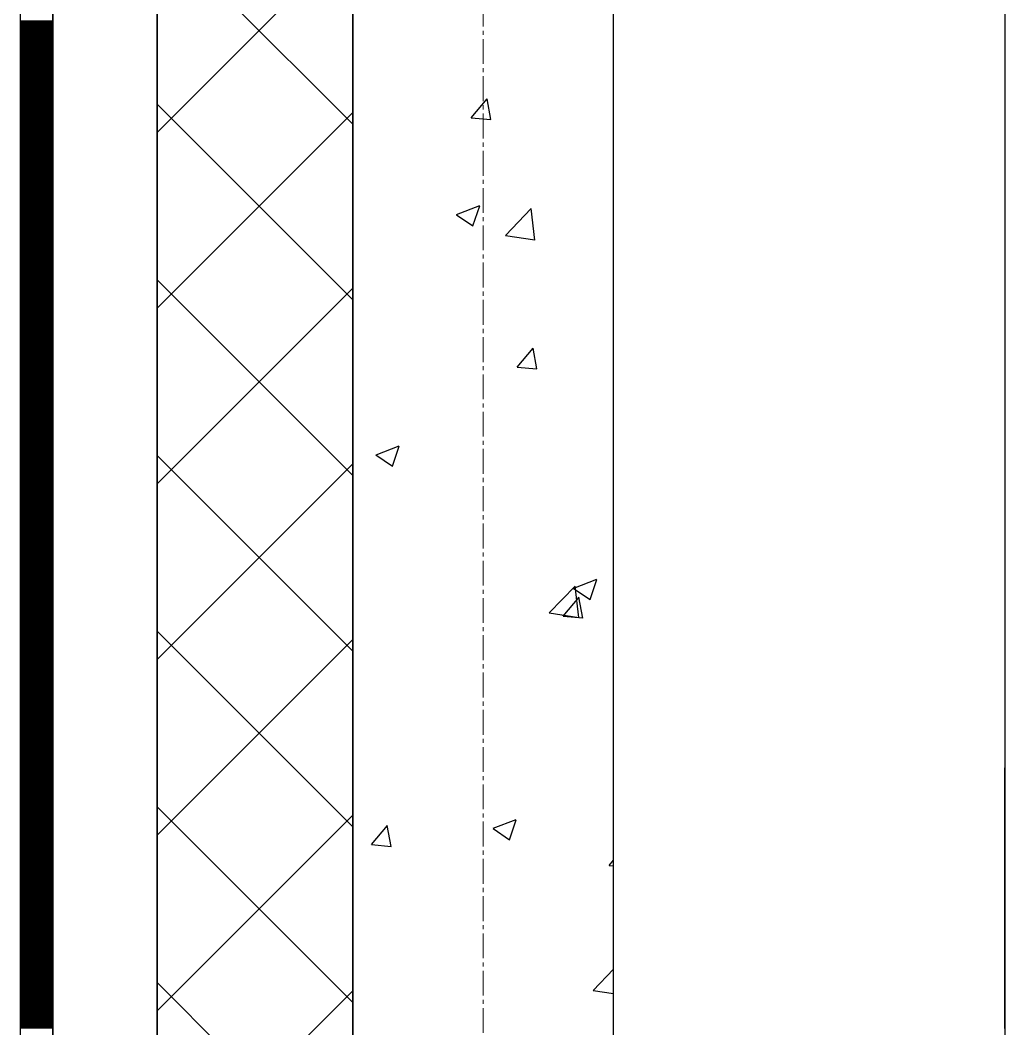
# Model space of a CAD drawing. Header units: millimetres. Extents: x -231292 to 573618, y -153144 to 564035.
# Drawn here: x 8548 to 9303, y 257166 to 257940 of the extents above; entities that cross this region are included whole.
import ezdxf

# ---------------------------------------------------------------- set-up
doc = ezdxf.new("R2010")
doc.units = ezdxf.units.MM
doc.linetypes.add('CENTER2', pattern=[28.575, 19.05, -3.175, 3.175, -3.175])
doc.layers.get('0').update_dxf_attribs({"color": 250})
for name, color, linetype, lineweight in [('АР_Стены ПЕНОблок', 250, 'Continuous', 20), ('АР_Тонкая', 250, 'Continuous', 5), ('АР_Утеплитель', 250, 'Continuous', 0), ('АР_Штриховка', 250, 'Continuous', 0), ('РД_Оси_100', 250, 'Continuous', 0)]:
    doc.layers.add(name, color=color, linetype=linetype, lineweight=lineweight)
doc.layers.add('КР_Балки-0.5', color=60, linetype='Continuous', lineweight=50, plot=False)

# ---------------------------------------------------------------- blocks, each defined once
blk = doc.blocks.new('оси_рен')
at = {"layer": 'РД_Оси_100', "color": 251, "linetype": 'CENTER2', "true_color": 0x636466}
blk.add_line((1195652.916, 135558.25), (1195652.916, 223268.25), dxfattribs=at)

msp = doc.modelspace()

# ---------------------------------------------------------------- linework, layer by layer
at = {"layer": 'АР_Стены ПЕНОблок', "color": 18, "linetype": 'Continuous', "lineweight": 25, "true_color": 0x000000}
for p, q in [((8803.243, 263866.253), (8803.243, 187666.253)), ((9003.243, 187666.253), (9003.243, 263866.253))]:
    msp.add_line(p, q, dxfattribs=at)
at = {"layer": 'АР_Тонкая', "color": 18, "linetype": 'Continuous', "lineweight": 25, "true_color": 0x000000}
for p, q in [((8548.243, 263866.253), (8548.243, 187666.253)), ((8573.243, 263866.253), (8573.243, 187666.253)), ((8573.243, 187666.253), (8573.243, 263866.253)), ((8653.243, 187666.253), (8653.243, 263866.253))]:
    msp.add_line(p, q, dxfattribs=at)
at = {"layer": 'АР_Утеплитель', "color": 18, "linetype": 'Continuous', "lineweight": 25, "true_color": 0x000000}
for p, q in [((8653.243, 263866.253), (8653.243, 187666.253)), ((8803.243, 187666.253), (8803.243, 263866.253))]:
    msp.add_line(p, q, dxfattribs=at)
at = {"layer": 'АР_Штриховка', "color": 18, "linetype": 'Continuous', "lineweight": 25, "true_color": 0x000000}
for p, q in [((8803.243, 257859.766), (8653.243, 258009.766)), ((8653.243, 257853.479), (8803.243, 258003.479)), ((8548.243, 257939.002), (8573.243, 257939.002)), ((8548.243, 257938.002), (8573.243, 257938.002)), ((8548.243, 257937.002), (8573.243, 257937.002)), ((8548.243, 257936.002), (8573.243, 257936.002)), ((8548.243, 257935.002), (8573.243, 257935.002)), ((8548.243, 257934.002), (8573.243, 257934.002)), ((8548.243, 257933.002), (8573.243, 257933.002)), ((8548.243, 257932.002), (8573.243, 257932.002)), ((8548.243, 257931.002), (8573.243, 257931.002)), ((8548.243, 257930.002), (8573.243, 257930.002)), ((8548.243, 257929.002), (8573.243, 257929.002)), ((8548.243, 257928.002), (8573.243, 257928.002)), ((8548.243, 257927.002), (8573.243, 257927.002)), ((8548.243, 257926.002), (8573.243, 257926.002)), ((8548.243, 257925.002), (8573.243, 257925.002)), ((8548.243, 257924.002), (8573.243, 257924.002)), ((8548.243, 257923.002), (8573.243, 257923.002)), ((8548.243, 257922.002), (8573.243, 257922.002)), ((8548.243, 257921.002), (8573.243, 257921.002)), ((8548.243, 257920.002), (8573.243, 257920.002)), ((8548.243, 257919.002), (8573.243, 257919.002)), ((8548.243, 257918.002), (8573.243, 257918.002)), ((8548.243, 257917.002), (8573.243, 257917.002)), ((8548.243, 257916.002), (8573.243, 257916.002)), ((8548.243, 257915.002), (8573.243, 257915.002)), ((8548.243, 257914.002), (8573.243, 257914.002)), ((8548.243, 257913.002), (8573.243, 257913.002)), ((8548.243, 257912.002), (8573.243, 257912.002)), ((8548.243, 257911.002), (8573.243, 257911.002)), ((8548.243, 257910.002), (8573.243, 257910.002)), ((8548.243, 257909.002), (8573.243, 257909.002)), ((8548.243, 257908.002), (8573.243, 257908.002)), ((8548.243, 257907.002), (8573.243, 257907.002)), ((8548.243, 257906.002), (8573.243, 257906.002)), ((8548.243, 257905.002), (8573.243, 257905.002)), ((8548.243, 257904.002), (8573.243, 257904.002)), ((8548.243, 257903.002), (8573.243, 257903.002)), ((8548.243, 257902.002), (8573.243, 257902.002)), ((8548.243, 257901.002), (8573.243, 257901.002)), ((8548.243, 257900.002), (8573.243, 257900.002)), ((8548.243, 257899.002), (8573.243, 257899.002)), ((8548.243, 257898.002), (8573.243, 257898.002)), ((8548.243, 257897.002), (8573.243, 257897.002)), ((8548.243, 257896.002), (8573.243, 257896.002)), ((8548.243, 257895.002), (8573.243, 257895.002)), ((8548.243, 257894.002), (8573.243, 257894.002)), ((8548.243, 257893.002), (8573.243, 257893.002)), ((8548.243, 257892.002), (8573.243, 257892.002)), ((8548.243, 257891.002), (8573.243, 257891.002)), ((8548.243, 257890.002), (8573.243, 257890.002)), ((8548.243, 257889.002), (8573.243, 257889.002)), ((8548.243, 257888.002), (8573.243, 257888.002)), ((8548.243, 257887.002), (8573.243, 257887.002)), ((8548.243, 257886.002), (8573.243, 257886.002)), ((8548.243, 257885.002), (8573.243, 257885.002)), ((8548.243, 257884.002), (8573.243, 257884.002)), ((8548.243, 257883.002), (8573.243, 257883.002)), ((8548.243, 257882.002), (8573.243, 257882.002)), ((8548.243, 257881.002), (8573.243, 257881.002)), ((8548.243, 257880.002), (8573.243, 257880.002)), ((8548.243, 257879.002), (8573.243, 257879.002)), ((8548.243, 257878.002), (8573.243, 257878.002)), ((8548.243, 257877.002), (8573.243, 257877.002)), ((8548.243, 257876.002), (8573.243, 257876.002)), ((8548.243, 257875.002), (8573.243, 257875.002)), ((8803.243, 257725.062), (8653.243, 257875.062)), ((8894.061, 257864.577), (8906.306, 257879.17)), ((8909.157, 257863.223), (8906.22, 257879.144)), ((8548.243, 257874.002), (8573.243, 257874.002)), ((8548.243, 257873.002), (8573.243, 257873.002)), ((8548.243, 257872.002), (8573.243, 257872.002)), ((8548.243, 257871.002), (8573.243, 257871.002)), ((8548.243, 257870.002), (8573.243, 257870.002)), ((8548.243, 257869.002), (8573.243, 257869.002)), ((8548.243, 257868.002), (8573.243, 257868.002)), ((8548.243, 257867.002), (8573.243, 257867.002)), ((8653.243, 257718.775), (8803.243, 257868.775)), ((8548.243, 257866.002), (8573.243, 257866.002)), ((8548.243, 257865.002), (8573.243, 257865.002)), ((8548.243, 257864.002), (8573.243, 257864.002)), ((8548.243, 257863.002), (8573.243, 257863.002)), ((8548.243, 257862.002), (8573.243, 257862.002)), ((8548.243, 257861.002), (8573.243, 257861.002)), ((8548.243, 257860.002), (8573.243, 257860.002)), ((8548.243, 257859.002), (8573.243, 257859.002)), ((8894.06, 257864.567), (8909.242, 257863.239)), ((8548.243, 257858.002), (8573.243, 257858.002)), ((8548.243, 257857.002), (8573.243, 257857.002)), ((8548.243, 257856.002), (8573.243, 257856.002)), ((8548.243, 257855.002), (8573.243, 257855.002)), ((8548.243, 257854.002), (8573.243, 257854.002)), ((8548.243, 257853.002), (8573.243, 257853.002)), ((8548.243, 257852.002), (8573.243, 257852.002)), ((8548.243, 257851.002), (8573.243, 257851.002)), ((8548.243, 257850.002), (8573.243, 257850.002)), ((8548.243, 257849.002), (8573.243, 257849.002)), ((8548.243, 257848.002), (8573.243, 257848.002)), ((8548.243, 257847.002), (8573.243, 257847.002)), ((8548.243, 257846.002), (8573.243, 257846.002)), ((8548.243, 257845.002), (8573.243, 257845.002)), ((8548.243, 257844.002), (8573.243, 257844.002)), ((8548.243, 257843.002), (8573.243, 257843.002)), ((8548.243, 257842.002), (8573.243, 257842.002)), ((8548.243, 257841.002), (8573.243, 257841.002)), ((8548.243, 257840.002), (8573.243, 257840.002)), ((8548.243, 257839.002), (8573.243, 257839.002)), ((8548.243, 257838.002), (8573.243, 257838.002)), ((8548.243, 257837.002), (8573.243, 257837.002)), ((8548.243, 257836.002), (8573.243, 257836.002)), ((8548.243, 257835.002), (8573.243, 257835.002)), ((8548.243, 257834.002), (8573.243, 257834.002)), ((8548.243, 257833.002), (8573.243, 257833.002)), ((8548.243, 257832.002), (8573.243, 257832.002)), ((8548.243, 257831.002), (8573.243, 257831.002)), ((8548.243, 257830.002), (8573.243, 257830.002)), ((8548.243, 257829.002), (8573.243, 257829.002)), ((8548.243, 257828.002), (8573.243, 257828.002)), ((8548.243, 257827.002), (8573.243, 257827.002)), ((8548.243, 257826.002), (8573.243, 257826.002)), ((8548.243, 257825.002), (8573.243, 257825.002)), ((8548.243, 257824.002), (8573.243, 257824.002)), ((8548.243, 257823.002), (8573.243, 257823.002)), ((8548.243, 257822.002), (8573.243, 257822.002)), ((8548.243, 257821.002), (8573.243, 257821.002)), ((8548.243, 257820.002), (8573.243, 257820.002)), ((8548.243, 257819.002), (8573.243, 257819.002)), ((8548.243, 257818.002), (8573.243, 257818.002)), ((8548.243, 257817.002), (8573.243, 257817.002)), ((8548.243, 257816.002), (8573.243, 257816.002)), ((8548.243, 257815.002), (8573.243, 257815.002)), ((8548.243, 257814.002), (8573.243, 257814.002)), ((8548.243, 257813.002), (8573.243, 257813.002)), ((8548.243, 257812.002), (8573.243, 257812.002)), ((8548.243, 257811.002), (8573.243, 257811.002)), ((8548.243, 257810.002), (8573.243, 257810.002)), ((8548.243, 257809.002), (8573.243, 257809.002)), ((8548.243, 257808.002), (8573.243, 257808.002)), ((8548.243, 257807.002), (8573.243, 257807.002)), ((8548.243, 257806.002), (8573.243, 257806.002)), ((8548.243, 257805.002), (8573.243, 257805.002)), ((8548.243, 257804.002), (8573.243, 257804.002)), ((8548.243, 257803.002), (8573.243, 257803.002)), ((8548.243, 257802.002), (8573.243, 257802.002)), ((8548.243, 257801.002), (8573.243, 257801.002)), ((8548.243, 257800.002), (8573.243, 257800.002)), ((8548.243, 257799.002), (8573.243, 257799.002)), ((8548.243, 257798.002), (8573.243, 257798.002)), ((8548.243, 257797.002), (8573.243, 257797.002)), ((8882.885, 257790.533), (8900.67, 257797.36)), ((8895.431, 257781.786), (8900.581, 257797.135)), ((8548.243, 257796.002), (8573.243, 257796.002)), ((8548.243, 257795.002), (8573.243, 257795.002)), ((8548.243, 257794.002), (8573.243, 257794.002)), ((8548.243, 257793.002), (8573.243, 257793.002)), ((8548.243, 257792.002), (8573.243, 257792.002)), ((8548.243, 257791.002), (8573.243, 257791.002)), ((8548.243, 257790.002), (8573.243, 257790.002)), ((8882.785, 257790.311), (8895.419, 257781.789)), ((8920.287, 257774.454), (8940.07, 257795.072)), ((8942.873, 257770.95), (8940.067, 257795.072)), ((8548.243, 257789.002), (8573.243, 257789.002)), ((8548.243, 257788.002), (8573.243, 257788.002)), ((8548.243, 257787.002), (8573.243, 257787.002)), ((8548.243, 257786.002), (8573.243, 257786.002)), ((8548.243, 257785.002), (8573.243, 257785.002)), ((8548.243, 257784.002), (8573.243, 257784.002)), ((8548.243, 257783.002), (8573.243, 257783.002)), ((8548.243, 257782.002), (8573.243, 257782.002)), ((8548.243, 257781.002), (8573.243, 257781.002)), ((8548.243, 257780.002), (8573.243, 257780.002)), ((8548.243, 257779.002), (8573.243, 257779.002)), ((8548.243, 257778.002), (8573.243, 257778.002)), ((8548.243, 257777.002), (8573.243, 257777.002)), ((8548.243, 257776.002), (8573.243, 257776.002)), ((8548.243, 257775.002), (8573.243, 257775.002)), ((8548.243, 257774.002), (8573.243, 257774.002)), ((8920.284, 257774.459), (8942.874, 257770.955)), ((8548.243, 257773.002), (8573.243, 257773.002)), ((8548.243, 257772.002), (8573.243, 257772.002)), ((8548.243, 257771.002), (8573.243, 257771.002)), ((8548.243, 257770.002), (8573.243, 257770.002)), ((8548.243, 257769.002), (8573.243, 257769.002)), ((8548.243, 257768.002), (8573.243, 257768.002)), ((8548.243, 257767.002), (8573.243, 257767.002)), ((8548.243, 257766.002), (8573.243, 257766.002)), ((8548.243, 257765.002), (8573.243, 257765.002)), ((8548.243, 257764.002), (8573.243, 257764.002)), ((8548.243, 257763.002), (8573.243, 257763.002)), ((8548.243, 257762.002), (8573.243, 257762.002)), ((8548.243, 257761.002), (8573.243, 257761.002)), ((8548.243, 257760.002), (8573.243, 257760.002)), ((8548.243, 257759.002), (8573.243, 257759.002)), ((8548.243, 257758.002), (8573.243, 257758.002)), ((8548.243, 257757.002), (8573.243, 257757.002)), ((8548.243, 257756.002), (8573.243, 257756.002)), ((8548.243, 257755.002), (8573.243, 257755.002)), ((8548.243, 257754.002), (8573.243, 257754.002)), ((8548.243, 257753.002), (8573.243, 257753.002)), ((8548.243, 257752.002), (8573.243, 257752.002)), ((8548.243, 257751.002), (8573.243, 257751.002)), ((8548.243, 257750.002), (8573.243, 257750.002)), ((8548.243, 257749.002), (8573.243, 257749.002)), ((8548.243, 257748.002), (8573.243, 257748.002)), ((8548.243, 257747.002), (8573.243, 257747.002)), ((8548.243, 257746.002), (8573.243, 257746.002)), ((8548.243, 257745.002), (8573.243, 257745.002)), ((8548.243, 257744.002), (8573.243, 257744.002)), ((8548.243, 257743.002), (8573.243, 257743.002)), ((8548.243, 257742.002), (8573.243, 257742.002)), ((8548.243, 257741.002), (8573.243, 257741.002)), ((8548.243, 257740.002), (8573.243, 257740.002)), ((8548.243, 257739.002), (8573.243, 257739.002)), ((8548.243, 257738.002), (8573.243, 257738.002)), ((8548.243, 257737.002), (8573.243, 257737.002)), ((8548.243, 257736.002), (8573.243, 257736.002)), ((8548.243, 257735.002), (8573.243, 257735.002)), ((8803.243, 257590.358), (8653.243, 257740.358)), ((8548.243, 257734.002), (8573.243, 257734.002)), ((8548.243, 257733.002), (8573.243, 257733.002)), ((8548.243, 257732.002), (8573.243, 257732.002)), ((8548.243, 257731.002), (8573.243, 257731.002)), ((8548.243, 257730.002), (8573.243, 257730.002)), ((8548.243, 257729.002), (8573.243, 257729.002)), ((8548.243, 257728.002), (8573.243, 257728.002)), ((8653.243, 257584.071), (8803.243, 257734.071)), ((8548.243, 257727.002), (8573.243, 257727.002)), ((8548.243, 257726.002), (8573.243, 257726.002)), ((8548.243, 257725.002), (8573.243, 257725.002)), ((8548.243, 257724.002), (8573.243, 257724.002)), ((8548.243, 257723.002), (8573.243, 257723.002)), ((8548.243, 257722.002), (8573.243, 257722.002)), ((8548.243, 257721.002), (8573.243, 257721.002)), ((8548.243, 257720.002), (8573.243, 257720.002)), ((8548.243, 257719.002), (8573.243, 257719.002)), ((8548.243, 257718.002), (8573.243, 257718.002)), ((8548.243, 257717.002), (8573.243, 257717.002)), ((8548.243, 257716.002), (8573.243, 257716.002)), ((8548.243, 257715.002), (8573.243, 257715.002)), ((8548.243, 257714.002), (8573.243, 257714.002)), ((8548.243, 257713.002), (8573.243, 257713.002)), ((8548.243, 257712.002), (8573.243, 257712.002)), ((8548.243, 257711.002), (8573.243, 257711.002)), ((8548.243, 257710.002), (8573.243, 257710.002)), ((8548.243, 257709.002), (8573.243, 257709.002)), ((8548.243, 257708.002), (8573.243, 257708.002)), ((8548.243, 257707.002), (8573.243, 257707.002)), ((8548.243, 257706.002), (8573.243, 257706.002)), ((8548.243, 257705.002), (8573.243, 257705.002)), ((8548.243, 257704.002), (8573.243, 257704.002)), ((8548.243, 257703.002), (8573.243, 257703.002)), ((8548.243, 257702.002), (8573.243, 257702.002)), ((8548.243, 257701.002), (8573.243, 257701.002)), ((8548.243, 257700.002), (8573.243, 257700.002)), ((8548.243, 257699.002), (8573.243, 257699.002)), ((8548.243, 257698.002), (8573.243, 257698.002)), ((8548.243, 257697.002), (8573.243, 257697.002)), ((8548.243, 257696.002), (8573.243, 257696.002)), ((8548.243, 257695.002), (8573.243, 257695.002)), ((8548.243, 257694.002), (8573.243, 257694.002)), ((8548.243, 257693.002), (8573.243, 257693.002)), ((8548.243, 257692.002), (8573.243, 257692.002)), ((8548.243, 257691.002), (8573.243, 257691.002)), ((8548.243, 257690.002), (8573.243, 257690.002)), ((8548.243, 257689.002), (8573.243, 257689.002)), ((8548.243, 257688.002), (8573.243, 257688.002)), ((8548.243, 257687.002), (8573.243, 257687.002)), ((8548.243, 257686.002), (8573.243, 257686.002)), ((8548.243, 257685.002), (8573.243, 257685.002)), ((8548.243, 257684.002), (8573.243, 257684.002)), ((8548.243, 257683.002), (8573.243, 257683.002)), ((8548.243, 257682.002), (8573.243, 257682.002)), ((8548.243, 257681.002), (8573.243, 257681.002)), ((8929.304, 257673.52), (8941.549, 257688.113)), ((8944.4, 257672.166), (8941.463, 257688.087)), ((8548.243, 257680.002), (8573.243, 257680.002)), ((8548.243, 257679.002), (8573.243, 257679.002)), ((8548.243, 257678.002), (8573.243, 257678.002)), ((8548.243, 257677.002), (8573.243, 257677.002)), ((8548.243, 257676.002), (8573.243, 257676.002)), ((8548.243, 257675.002), (8573.243, 257675.002)), ((8548.243, 257674.002), (8573.243, 257674.002)), ((8929.303, 257673.51), (8944.485, 257672.182)), ((8548.243, 257673.002), (8573.243, 257673.002)), ((8548.243, 257672.002), (8573.243, 257672.002)), ((8548.243, 257671.002), (8573.243, 257671.002)), ((8548.243, 257670.002), (8573.243, 257670.002)), ((8548.243, 257669.002), (8573.243, 257669.002)), ((8548.243, 257668.002), (8573.243, 257668.002)), ((8548.243, 257667.002), (8573.243, 257667.002)), ((8548.243, 257666.002), (8573.243, 257666.002)), ((8548.243, 257665.002), (8573.243, 257665.002)), ((8548.243, 257664.002), (8573.243, 257664.002)), ((8548.243, 257663.002), (8573.243, 257663.002)), ((8548.243, 257662.002), (8573.243, 257662.002)), ((8548.243, 257661.002), (8573.243, 257661.002)), ((8548.243, 257660.002), (8573.243, 257660.002)), ((8548.243, 257659.002), (8573.243, 257659.002)), ((8548.243, 257658.002), (8573.243, 257658.002)), ((8548.243, 257657.002), (8573.243, 257657.002)), ((8548.243, 257656.002), (8573.243, 257656.002)), ((8548.243, 257655.002), (8573.243, 257655.002)), ((8548.243, 257654.002), (8573.243, 257654.002)), ((8548.243, 257653.002), (8573.243, 257653.002)), ((8548.243, 257652.002), (8573.243, 257652.002)), ((8548.243, 257651.002), (8573.243, 257651.002)), ((8548.243, 257650.002), (8573.243, 257650.002)), ((8548.243, 257649.002), (8573.243, 257649.002)), ((8548.243, 257648.002), (8573.243, 257648.002)), ((8548.243, 257647.002), (8573.243, 257647.002)), ((8548.243, 257646.002), (8573.243, 257646.002)), ((8548.243, 257645.002), (8573.243, 257645.002)), ((8548.243, 257644.002), (8573.243, 257644.002)), ((8548.243, 257643.002), (8573.243, 257643.002)), ((8548.243, 257642.002), (8573.243, 257642.002)), ((8548.243, 257641.002), (8573.243, 257641.002)), ((8548.243, 257640.002), (8573.243, 257640.002)), ((8548.243, 257639.002), (8573.243, 257639.002)), ((8548.243, 257638.002), (8573.243, 257638.002)), ((8548.243, 257637.002), (8573.243, 257637.002)), ((8548.243, 257636.002), (8573.243, 257636.002)), ((8548.243, 257635.002), (8573.243, 257635.002)), ((8548.243, 257634.002), (8573.243, 257634.002)), ((8548.243, 257633.002), (8573.243, 257633.002)), ((8548.243, 257632.002), (8573.243, 257632.002)), ((8548.243, 257631.002), (8573.243, 257631.002)), ((8548.243, 257630.002), (8573.243, 257630.002)), ((8548.243, 257629.002), (8573.243, 257629.002)), ((8548.243, 257628.002), (8573.243, 257628.002)), ((8548.243, 257627.002), (8573.243, 257627.002)), ((8548.243, 257626.002), (8573.243, 257626.002)), ((8548.243, 257625.002), (8573.243, 257625.002)), ((8548.243, 257624.002), (8573.243, 257624.002)), ((8548.243, 257623.002), (8573.243, 257623.002)), ((8548.243, 257622.002), (8573.243, 257622.002)), ((8548.243, 257621.002), (8573.243, 257621.002)), ((8548.243, 257620.002), (8573.243, 257620.002)), ((8548.243, 257619.002), (8573.243, 257619.002)), ((8548.243, 257618.002), (8573.243, 257618.002)), ((8548.243, 257617.002), (8573.243, 257617.002)), ((8548.243, 257616.002), (8573.243, 257616.002)), ((8548.243, 257615.002), (8573.243, 257615.002)), ((8548.243, 257614.002), (8573.243, 257614.002)), ((8548.243, 257613.002), (8573.243, 257613.002)), ((8548.243, 257612.002), (8573.243, 257612.002)), ((8821.083, 257606.345), (8838.868, 257613.172)), ((8833.629, 257597.598), (8838.779, 257612.947)), ((8548.243, 257611.002), (8573.243, 257611.002)), ((8548.243, 257610.002), (8573.243, 257610.002)), ((8548.243, 257609.002), (8573.243, 257609.002)), ((8548.243, 257608.002), (8573.243, 257608.002)), ((8548.243, 257607.002), (8573.243, 257607.002)), ((8548.243, 257606.002), (8573.243, 257606.002)), ((8548.243, 257605.002), (8573.243, 257605.002)), ((8548.243, 257604.002), (8573.243, 257604.002)), ((8803.243, 257455.655), (8653.243, 257605.655)), ((8820.983, 257606.123), (8833.617, 257597.601)), ((8548.243, 257603.002), (8573.243, 257603.002)), ((8548.243, 257602.002), (8573.243, 257602.002)), ((8548.243, 257601.002), (8573.243, 257601.002)), ((8548.243, 257600.002), (8573.243, 257600.002)), ((8548.243, 257599.002), (8573.243, 257599.002)), ((8548.243, 257598.002), (8573.243, 257598.002)), ((8548.243, 257597.002), (8573.243, 257597.002)), ((8548.243, 257596.002), (8573.243, 257596.002)), ((8653.243, 257449.368), (8803.243, 257599.368)), ((8548.243, 257595.002), (8573.243, 257595.002)), ((8548.243, 257594.002), (8573.243, 257594.002)), ((8548.243, 257593.002), (8573.243, 257593.002)), ((8548.243, 257592.002), (8573.243, 257592.002)), ((8548.243, 257591.002), (8573.243, 257591.002)), ((8548.243, 257590.002), (8573.243, 257590.002)), ((8548.243, 257589.002), (8573.243, 257589.002)), ((8548.243, 257588.002), (8573.243, 257588.002)), ((8548.243, 257587.002), (8573.243, 257587.002)), ((8548.243, 257586.002), (8573.243, 257586.002)), ((8548.243, 257585.002), (8573.243, 257585.002)), ((8548.243, 257584.002), (8573.243, 257584.002)), ((8548.243, 257583.002), (8573.243, 257583.002)), ((8548.243, 257582.002), (8573.243, 257582.002)), ((8548.243, 257581.002), (8573.243, 257581.002)), ((8548.243, 257580.002), (8573.243, 257580.002)), ((8548.243, 257579.002), (8573.243, 257579.002)), ((8548.243, 257578.002), (8573.243, 257578.002)), ((8548.243, 257577.002), (8573.243, 257577.002)), ((8548.243, 257576.002), (8573.243, 257576.002)), ((8548.243, 257575.002), (8573.243, 257575.002)), ((8548.243, 257574.002), (8573.243, 257574.002)), ((8548.243, 257573.002), (8573.243, 257573.002)), ((8548.243, 257572.002), (8573.243, 257572.002)), ((8548.243, 257571.002), (8573.243, 257571.002)), ((8548.243, 257570.002), (8573.243, 257570.002)), ((8548.243, 257569.002), (8573.243, 257569.002)), ((8548.243, 257568.002), (8573.243, 257568.002)), ((8548.243, 257567.002), (8573.243, 257567.002)), ((8548.243, 257566.002), (8573.243, 257566.002)), ((8548.243, 257565.002), (8573.243, 257565.002)), ((8548.243, 257564.002), (8573.243, 257564.002)), ((8548.243, 257563.002), (8573.243, 257563.002)), ((8548.243, 257562.002), (8573.243, 257562.002)), ((8548.243, 257561.002), (8573.243, 257561.002)), ((8548.243, 257560.002), (8573.243, 257560.002)), ((8548.243, 257559.002), (8573.243, 257559.002)), ((8548.243, 257558.002), (8573.243, 257558.002)), ((8548.243, 257557.002), (8573.243, 257557.002)), ((8548.243, 257556.002), (8573.243, 257556.002)), ((8548.243, 257555.002), (8573.243, 257555.002)), ((8548.243, 257554.002), (8573.243, 257554.002)), ((8548.243, 257553.002), (8573.243, 257553.002)), ((8548.243, 257552.002), (8573.243, 257552.002)), ((8548.243, 257551.002), (8573.243, 257551.002)), ((8548.243, 257550.002), (8573.243, 257550.002)), ((8548.243, 257549.002), (8573.243, 257549.002)), ((8548.243, 257548.002), (8573.243, 257548.002)), ((8548.243, 257547.002), (8573.243, 257547.002)), ((8548.243, 257546.002), (8573.243, 257546.002)), ((8548.243, 257545.002), (8573.243, 257545.002)), ((8548.243, 257544.002), (8573.243, 257544.002)), ((8548.243, 257543.002), (8573.243, 257543.002)), ((8548.243, 257542.002), (8573.243, 257542.002)), ((8548.243, 257541.002), (8573.243, 257541.002)), ((8548.243, 257540.002), (8573.243, 257540.002)), ((8548.243, 257539.002), (8573.243, 257539.002)), ((8548.243, 257538.002), (8573.243, 257538.002)), ((8548.243, 257537.002), (8573.243, 257537.002)), ((8548.243, 257536.002), (8573.243, 257536.002)), ((8548.243, 257535.002), (8573.243, 257535.002)), ((8548.243, 257534.002), (8573.243, 257534.002)), ((8548.243, 257533.002), (8573.243, 257533.002)), ((8548.243, 257532.002), (8573.243, 257532.002)), ((8548.243, 257531.002), (8573.243, 257531.002)), ((8548.243, 257530.002), (8573.243, 257530.002)), ((8548.243, 257529.002), (8573.243, 257529.002)), ((8548.243, 257528.002), (8573.243, 257528.002)), ((8548.243, 257527.002), (8573.243, 257527.002)), ((8548.243, 257526.002), (8573.243, 257526.002)), ((8548.243, 257525.002), (8573.243, 257525.002)), ((8548.243, 257524.002), (8573.243, 257524.002)), ((8548.243, 257523.002), (8573.243, 257523.002)), ((8548.243, 257522.002), (8573.243, 257522.002)), ((8548.243, 257521.002), (8573.243, 257521.002)), ((8548.243, 257520.002), (8573.243, 257520.002)), ((8548.243, 257519.002), (8573.243, 257519.002)), ((8548.243, 257518.002), (8573.243, 257518.002)), ((8548.243, 257517.002), (8573.243, 257517.002)), ((8548.243, 257516.002), (8573.243, 257516.002)), ((8548.243, 257515.002), (8573.243, 257515.002)), ((8548.243, 257514.002), (8573.243, 257514.002)), ((8548.243, 257513.002), (8573.243, 257513.002)), ((8548.243, 257512.002), (8573.243, 257512.002)), ((8548.243, 257511.002), (8573.243, 257511.002)), ((8972.698, 257504.08), (8990.482, 257510.907)), ((8985.243, 257495.333), (8990.393, 257510.682)), ((8548.243, 257510.002), (8573.243, 257510.002)), ((8548.243, 257509.002), (8573.243, 257509.002)), ((8548.243, 257508.002), (8573.243, 257508.002)), ((8548.243, 257507.002), (8573.243, 257507.002)), ((8548.243, 257506.002), (8573.243, 257506.002)), ((8548.243, 257505.002), (8573.243, 257505.002)), ((8548.243, 257504.002), (8573.243, 257504.002)), ((8548.243, 257503.002), (8573.243, 257503.002)), ((8953.961, 257484.985), (8973.745, 257505.604)), ((8972.597, 257503.858), (8985.232, 257495.336)), ((8976.548, 257481.481), (8973.742, 257505.604)), ((8548.243, 257502.002), (8573.243, 257502.002)), ((8548.243, 257501.002), (8573.243, 257501.002)), ((8548.243, 257500.002), (8573.243, 257500.002)), ((8548.243, 257499.002), (8573.243, 257499.002)), ((8548.243, 257498.002), (8573.243, 257498.002)), ((8548.243, 257497.002), (8573.243, 257497.002)), ((8548.243, 257496.002), (8573.243, 257496.002)), ((8964.548, 257482.463), (8976.793, 257497.057)), ((8979.642, 257481.109), (8976.706, 257497.03)), ((8548.243, 257495.002), (8573.243, 257495.002)), ((8548.243, 257494.002), (8573.243, 257494.002)), ((8548.243, 257493.002), (8573.243, 257493.002)), ((8548.243, 257492.002), (8573.243, 257492.002)), ((8548.243, 257491.002), (8573.243, 257491.002)), ((8548.243, 257490.002), (8573.243, 257490.002)), ((8548.243, 257489.002), (8573.243, 257489.002)), ((8548.243, 257488.002), (8573.243, 257488.002)), ((8548.243, 257487.002), (8573.243, 257487.002)), ((8548.243, 257486.002), (8573.243, 257486.002)), ((8548.243, 257485.002), (8573.243, 257485.002)), ((8548.243, 257484.002), (8573.243, 257484.002)), ((8548.243, 257483.002), (8573.243, 257483.002)), ((8548.243, 257482.002), (8573.243, 257482.002)), ((8548.243, 257481.002), (8573.243, 257481.002)), ((8548.243, 257480.002), (8573.243, 257480.002)), ((8953.959, 257484.991), (8976.549, 257481.487)), ((8964.547, 257482.453), (8979.729, 257481.125)), ((8548.243, 257479.002), (8573.243, 257479.002)), ((8548.243, 257478.002), (8573.243, 257478.002)), ((8548.243, 257477.002), (8573.243, 257477.002)), ((8548.243, 257476.002), (8573.243, 257476.002)), ((8548.243, 257475.002), (8573.243, 257475.002)), ((8548.243, 257474.002), (8573.243, 257474.002)), ((8548.243, 257473.002), (8573.243, 257473.002)), ((8548.243, 257472.002), (8573.243, 257472.002)), ((8548.243, 257471.002), (8573.243, 257471.002)), ((8548.243, 257470.002), (8573.243, 257470.002)), ((8548.243, 257469.002), (8573.243, 257469.002)), ((8548.243, 257468.002), (8573.243, 257468.002)), ((8548.243, 257467.002), (8573.243, 257467.002)), ((8548.243, 257466.002), (8573.243, 257466.002)), ((8548.243, 257465.002), (8573.243, 257465.002)), ((8803.243, 257320.951), (8653.243, 257470.951)), ((8653.243, 257314.664), (8803.243, 257464.664)), ((8548.243, 257464.002), (8573.243, 257464.002)), ((8548.243, 257463.002), (8573.243, 257463.002)), ((8548.243, 257462.002), (8573.243, 257462.002)), ((8548.243, 257461.002), (8573.243, 257461.002)), ((8548.243, 257460.002), (8573.243, 257460.002)), ((8548.243, 257459.002), (8573.243, 257459.002)), ((8548.243, 257458.002), (8573.243, 257458.002)), ((8548.243, 257457.002), (8573.243, 257457.002)), ((8548.243, 257456.002), (8573.243, 257456.002)), ((8548.243, 257455.002), (8573.243, 257455.002)), ((8548.243, 257454.002), (8573.243, 257454.002)), ((8548.243, 257453.002), (8573.243, 257453.002)), ((8548.243, 257452.002), (8573.243, 257452.002)), ((8548.243, 257451.002), (8573.243, 257451.002)), ((8548.243, 257450.002), (8573.243, 257450.002)), ((8548.243, 257449.002), (8573.243, 257449.002)), ((8548.243, 257448.002), (8573.243, 257448.002)), ((8548.243, 257447.002), (8573.243, 257447.002)), ((8548.243, 257446.002), (8573.243, 257446.002)), ((8548.243, 257445.002), (8573.243, 257445.002)), ((8548.243, 257444.002), (8573.243, 257444.002)), ((8548.243, 257443.002), (8573.243, 257443.002)), ((8548.243, 257442.002), (8573.243, 257442.002)), ((8548.243, 257441.002), (8573.243, 257441.002)), ((8548.243, 257440.002), (8573.243, 257440.002)), ((8548.243, 257439.002), (8573.243, 257439.002)), ((8548.243, 257438.002), (8573.243, 257438.002)), ((8548.243, 257437.002), (8573.243, 257437.002)), ((8548.243, 257436.002), (8573.243, 257436.002)), ((8548.243, 257435.002), (8573.243, 257435.002)), ((8548.243, 257434.002), (8573.243, 257434.002)), ((8548.243, 257433.002), (8573.243, 257433.002)), ((8548.243, 257432.002), (8573.243, 257432.002)), ((8548.243, 257431.002), (8573.243, 257431.002)), ((8548.243, 257430.002), (8573.243, 257430.002)), ((8548.243, 257429.002), (8573.243, 257429.002)), ((8548.243, 257428.002), (8573.243, 257428.002)), ((8548.243, 257427.002), (8573.243, 257427.002)), ((8548.243, 257426.002), (8573.243, 257426.002)), ((8548.243, 257425.002), (8573.243, 257425.002)), ((8548.243, 257424.002), (8573.243, 257424.002)), ((8548.243, 257423.002), (8573.243, 257423.002)), ((8548.243, 257422.002), (8573.243, 257422.002)), ((8548.243, 257421.002), (8573.243, 257421.002)), ((8548.243, 257420.002), (8573.243, 257420.002)), ((8548.243, 257419.002), (8573.243, 257419.002)), ((8548.243, 257418.002), (8573.243, 257418.002)), ((8548.243, 257417.002), (8573.243, 257417.002)), ((8548.243, 257416.002), (8573.243, 257416.002)), ((8548.243, 257415.002), (8573.243, 257415.002)), ((8548.243, 257414.002), (8573.243, 257414.002)), ((8548.243, 257413.002), (8573.243, 257413.002)), ((8548.243, 257412.002), (8573.243, 257412.002)), ((8548.243, 257411.002), (8573.243, 257411.002)), ((8548.243, 257410.002), (8573.243, 257410.002)), ((8548.243, 257409.002), (8573.243, 257409.002)), ((8548.243, 257408.002), (8573.243, 257408.002)), ((8548.243, 257407.002), (8573.243, 257407.002)), ((8548.243, 257406.002), (8573.243, 257406.002)), ((8548.243, 257405.002), (8573.243, 257405.002)), ((8548.243, 257404.002), (8573.243, 257404.002)), ((8548.243, 257403.002), (8573.243, 257403.002)), ((8548.243, 257402.002), (8573.243, 257402.002)), ((8548.243, 257401.002), (8573.243, 257401.002)), ((8548.243, 257400.002), (8573.243, 257400.002)), ((8548.243, 257399.002), (8573.243, 257399.002)), ((8548.243, 257398.002), (8573.243, 257398.002)), ((8548.243, 257397.002), (8573.243, 257397.002)), ((8548.243, 257396.002), (8573.243, 257396.002)), ((8548.243, 257395.002), (8573.243, 257395.002)), ((8548.243, 257394.002), (8573.243, 257394.002)), ((8548.243, 257393.002), (8573.243, 257393.002)), ((8548.243, 257392.002), (8573.243, 257392.002)), ((8548.243, 257391.002), (8573.243, 257391.002)), ((8548.243, 257390.002), (8573.243, 257390.002)), ((8548.243, 257389.002), (8573.243, 257389.002)), ((8548.243, 257388.002), (8573.243, 257388.002)), ((8548.243, 257387.002), (8573.243, 257387.002)), ((8548.243, 257386.002), (8573.243, 257386.002)), ((8548.243, 257385.002), (8573.243, 257385.002)), ((8548.243, 257384.002), (8573.243, 257384.002)), ((8548.243, 257383.002), (8573.243, 257383.002)), ((8548.243, 257382.002), (8573.243, 257382.002)), ((8548.243, 257381.002), (8573.243, 257381.002)), ((8548.243, 257380.002), (8573.243, 257380.002)), ((8548.243, 257379.002), (8573.243, 257379.002)), ((8548.243, 257378.002), (8573.243, 257378.002)), ((8548.243, 257377.002), (8573.243, 257377.002)), ((8548.243, 257376.002), (8573.243, 257376.002)), ((8548.243, 257375.002), (8573.243, 257375.002)), ((8548.243, 257374.002), (8573.243, 257374.002)), ((8548.243, 257373.002), (8573.243, 257373.002)), ((8548.243, 257372.002), (8573.243, 257372.002)), ((8548.243, 257371.002), (8573.243, 257371.002)), ((8548.243, 257370.002), (8573.243, 257370.002)), ((8548.243, 257369.002), (8573.243, 257369.002)), ((8548.243, 257368.002), (8573.243, 257368.002)), ((8548.243, 257367.002), (8573.243, 257367.002)), ((8548.243, 257366.002), (8573.243, 257366.002)), ((8548.243, 257365.002), (8573.243, 257365.002)), ((8548.243, 257364.002), (8573.243, 257364.002)), ((8548.243, 257363.002), (8573.243, 257363.002)), ((8548.243, 257362.002), (8573.243, 257362.002)), ((8548.243, 257361.002), (8573.243, 257361.002)), ((8548.243, 257360.002), (8573.243, 257360.002)), ((8548.243, 257359.002), (8573.243, 257359.002)), ((8548.243, 257358.002), (8573.243, 257358.002)), ((8548.243, 257357.002), (8573.243, 257357.002)), ((8548.243, 257356.002), (8573.243, 257356.002)), ((8548.243, 257355.002), (8573.243, 257355.002)), ((8548.243, 257354.002), (8573.243, 257354.002)), ((8548.243, 257353.002), (8573.243, 257353.002)), ((8548.243, 257352.002), (8573.243, 257352.002)), ((8548.243, 257351.002), (8573.243, 257351.002)), ((8548.243, 257350.002), (8573.243, 257350.002)), ((8548.243, 257349.002), (8573.243, 257349.002)), ((8548.243, 257348.002), (8573.243, 257348.002)), ((8548.243, 257347.002), (8573.243, 257347.002)), ((8548.243, 257346.002), (8573.243, 257346.002)), ((8548.243, 257345.002), (8573.243, 257345.002)), ((8548.243, 257344.002), (8573.243, 257344.002)), ((8548.243, 257343.002), (8573.243, 257343.002)), ((8548.243, 257342.002), (8573.243, 257342.002)), ((8548.243, 257341.002), (8573.243, 257341.002)), ((8548.243, 257340.002), (8573.243, 257340.002)), ((8548.243, 257339.002), (8573.243, 257339.002)), ((8548.243, 257338.002), (8573.243, 257338.002)), ((8548.243, 257337.002), (8573.243, 257337.002)), ((8548.243, 257336.002), (8573.243, 257336.002)), ((8548.243, 257335.002), (8573.243, 257335.002)), ((8548.243, 257334.002), (8573.243, 257334.002)), ((8548.243, 257333.002), (8573.243, 257333.002)), ((8803.243, 257186.247), (8653.243, 257336.247)), ((8548.243, 257332.002), (8573.243, 257332.002)), ((8548.243, 257331.002), (8573.243, 257331.002)), ((8548.243, 257330.002), (8573.243, 257330.002)), ((8548.243, 257329.002), (8573.243, 257329.002)), ((8548.243, 257328.002), (8573.243, 257328.002)), ((8548.243, 257327.002), (8573.243, 257327.002)), ((8548.243, 257326.002), (8573.243, 257326.002)), ((8548.243, 257325.002), (8573.243, 257325.002)), ((8653.243, 257179.96), (8803.243, 257329.96)), ((8910.896, 257319.892), (8928.68, 257326.719)), ((8923.441, 257311.145), (8928.591, 257326.494)), ((8548.243, 257324.002), (8573.243, 257324.002)), ((8548.243, 257323.002), (8573.243, 257323.002)), ((8548.243, 257322.002), (8573.243, 257322.002)), ((8548.243, 257321.002), (8573.243, 257321.002)), ((8548.243, 257320.002), (8573.243, 257320.002)), ((8548.243, 257319.002), (8573.243, 257319.002)), ((8548.243, 257318.002), (8573.243, 257318.002)), ((8817.607, 257307.346), (8829.852, 257321.939)), ((8832.701, 257305.991), (8829.764, 257321.912)), ((8910.795, 257319.67), (8923.43, 257311.148)), ((8548.243, 257317.002), (8573.243, 257317.002)), ((8548.243, 257316.002), (8573.243, 257316.002)), ((8548.243, 257315.002), (8573.243, 257315.002)), ((8548.243, 257314.002), (8573.243, 257314.002)), ((8548.243, 257313.002), (8573.243, 257313.002)), ((8548.243, 257312.002), (8573.243, 257312.002)), ((8548.243, 257311.002), (8573.243, 257311.002)), ((8548.243, 257310.002), (8573.243, 257310.002)), ((8548.243, 257309.002), (8573.243, 257309.002)), ((8548.243, 257308.002), (8573.243, 257308.002)), ((8548.243, 257307.002), (8573.243, 257307.002)), ((8548.243, 257306.002), (8573.243, 257306.002)), ((8548.243, 257305.002), (8573.243, 257305.002)), ((8548.243, 257304.002), (8573.243, 257304.002)), ((8548.243, 257303.002), (8573.243, 257303.002)), ((8548.243, 257302.002), (8573.243, 257302.002)), ((8817.606, 257307.335), (8832.788, 257306.007)), ((8548.243, 257301.002), (8573.243, 257301.002)), ((8548.243, 257300.002), (8573.243, 257300.002)), ((8548.243, 257299.002), (8573.243, 257299.002)), ((8548.243, 257298.002), (8573.243, 257298.002)), ((8548.243, 257297.002), (8573.243, 257297.002)), ((8548.243, 257296.002), (8573.243, 257296.002)), ((8548.243, 257295.002), (8573.243, 257295.002)), ((8999.791, 257291.407), (9003.243, 257295.52)), ((8548.243, 257294.002), (8573.243, 257294.002)), ((8548.243, 257293.002), (8573.243, 257293.002)), ((8548.243, 257292.002), (8573.243, 257292.002)), ((8548.243, 257291.002), (8573.243, 257291.002)), ((8548.243, 257290.002), (8573.243, 257290.002)), ((8548.243, 257289.002), (8573.243, 257289.002)), ((8548.243, 257288.002), (8573.243, 257288.002)), ((8548.243, 257287.002), (8573.243, 257287.002)), ((8999.79, 257291.396), (9003.243, 257291.094)), ((8548.243, 257286.002), (8573.243, 257286.002)), ((8548.243, 257285.002), (8573.243, 257285.002)), ((8548.243, 257284.002), (8573.243, 257284.002)), ((8548.243, 257283.002), (8573.243, 257283.002)), ((8548.243, 257282.002), (8573.243, 257282.002)), ((8548.243, 257281.002), (8573.243, 257281.002)), ((8548.243, 257280.002), (8573.243, 257280.002)), ((8548.243, 257279.002), (8573.243, 257279.002)), ((8548.243, 257278.002), (8573.243, 257278.002)), ((8548.243, 257277.002), (8573.243, 257277.002)), ((8548.243, 257276.002), (8573.243, 257276.002)), ((8548.243, 257275.002), (8573.243, 257275.002)), ((8548.243, 257274.002), (8573.243, 257274.002)), ((8548.243, 257273.002), (8573.243, 257273.002)), ((8548.243, 257272.002), (8573.243, 257272.002)), ((8548.243, 257271.002), (8573.243, 257271.002)), ((8548.243, 257270.002), (8573.243, 257270.002)), ((8548.243, 257269.002), (8573.243, 257269.002)), ((8548.243, 257268.002), (8573.243, 257268.002)), ((8548.243, 257267.002), (8573.243, 257267.002)), ((8548.243, 257266.002), (8573.243, 257266.002)), ((8548.243, 257265.002), (8573.243, 257265.002)), ((8548.243, 257264.002), (8573.243, 257264.002)), ((8548.243, 257263.002), (8573.243, 257263.002)), ((8548.243, 257262.002), (8573.243, 257262.002)), ((8548.243, 257261.002), (8573.243, 257261.002)), ((8548.243, 257260.002), (8573.243, 257260.002)), ((8548.243, 257259.002), (8573.243, 257259.002)), ((8548.243, 257258.002), (8573.243, 257258.002)), ((8548.243, 257257.002), (8573.243, 257257.002)), ((8548.243, 257256.002), (8573.243, 257256.002)), ((8548.243, 257255.002), (8573.243, 257255.002)), ((8548.243, 257254.002), (8573.243, 257254.002)), ((8548.243, 257253.002), (8573.243, 257253.002)), ((8548.243, 257252.002), (8573.243, 257252.002)), ((8548.243, 257251.002), (8573.243, 257251.002)), ((8548.243, 257250.002), (8573.243, 257250.002)), ((8548.243, 257249.002), (8573.243, 257249.002)), ((8548.243, 257248.002), (8573.243, 257248.002)), ((8548.243, 257247.002), (8573.243, 257247.002)), ((8548.243, 257246.002), (8573.243, 257246.002)), ((8548.243, 257245.002), (8573.243, 257245.002)), ((8548.243, 257244.002), (8573.243, 257244.002)), ((8548.243, 257243.002), (8573.243, 257243.002)), ((8548.243, 257242.002), (8573.243, 257242.002)), ((8548.243, 257241.002), (8573.243, 257241.002)), ((8548.243, 257240.002), (8573.243, 257240.002)), ((8548.243, 257239.002), (8573.243, 257239.002)), ((8548.243, 257238.002), (8573.243, 257238.002)), ((8548.243, 257237.002), (8573.243, 257237.002)), ((8548.243, 257236.002), (8573.243, 257236.002)), ((8548.243, 257235.002), (8573.243, 257235.002)), ((8548.243, 257234.002), (8573.243, 257234.002)), ((8548.243, 257233.002), (8573.243, 257233.002)), ((8548.243, 257232.002), (8573.243, 257232.002)), ((8548.243, 257231.002), (8573.243, 257231.002)), ((8548.243, 257230.002), (8573.243, 257230.002)), ((8548.243, 257229.002), (8573.243, 257229.002)), ((8548.243, 257228.002), (8573.243, 257228.002)), ((8548.243, 257227.002), (8573.243, 257227.002)), ((8548.243, 257226.002), (8573.243, 257226.002)), ((8548.243, 257225.002), (8573.243, 257225.002)), ((8548.243, 257224.002), (8573.243, 257224.002)), ((8548.243, 257223.002), (8573.243, 257223.002)), ((8548.243, 257222.002), (8573.243, 257222.002)), ((8548.243, 257221.002), (8573.243, 257221.002)), ((8548.243, 257220.002), (8573.243, 257220.002)), ((8548.243, 257219.002), (8573.243, 257219.002)), ((8548.243, 257218.002), (8573.243, 257218.002)), ((8548.243, 257217.002), (8573.243, 257217.002)), ((8548.243, 257216.002), (8573.243, 257216.002)), ((8548.243, 257215.002), (8573.243, 257215.002)), ((8548.243, 257214.002), (8573.243, 257214.002)), ((8548.243, 257213.002), (8573.243, 257213.002)), ((8548.243, 257212.002), (8573.243, 257212.002)), ((8548.243, 257211.002), (8573.243, 257211.002)), ((8548.243, 257210.002), (8573.243, 257210.002)), ((8548.243, 257209.002), (8573.243, 257209.002)), ((8987.636, 257195.517), (9003.243, 257211.782)), ((8548.243, 257208.002), (8573.243, 257208.002)), ((8548.243, 257207.002), (8573.243, 257207.002)), ((8548.243, 257206.002), (8573.243, 257206.002)), ((8548.243, 257205.002), (8573.243, 257205.002)), ((8548.243, 257204.002), (8573.243, 257204.002)), ((8548.243, 257203.002), (8573.243, 257203.002)), ((8548.243, 257202.002), (8573.243, 257202.002)), ((8803.243, 257051.543), (8653.243, 257201.543)), ((8548.243, 257201.002), (8573.243, 257201.002)), ((8548.243, 257200.002), (8573.243, 257200.002)), ((8548.243, 257199.002), (8573.243, 257199.002)), ((8548.243, 257198.002), (8573.243, 257198.002)), ((8548.243, 257197.002), (8573.243, 257197.002)), ((8548.243, 257196.002), (8573.243, 257196.002)), ((8548.243, 257195.002), (8573.243, 257195.002)), ((8548.243, 257194.002), (8573.243, 257194.002)), ((8653.243, 257045.256), (8803.243, 257195.256)), ((8987.634, 257195.523), (9003.243, 257193.102)), ((8548.243, 257193.002), (8573.243, 257193.002)), ((8548.243, 257192.002), (8573.243, 257192.002)), ((8548.243, 257191.002), (8573.243, 257191.002)), ((8548.243, 257190.002), (8573.243, 257190.002)), ((8548.243, 257189.002), (8573.243, 257189.002)), ((8548.243, 257188.002), (8573.243, 257188.002)), ((8548.243, 257187.002), (8573.243, 257187.002)), ((8548.243, 257186.002), (8573.243, 257186.002)), ((8548.243, 257185.002), (8573.243, 257185.002)), ((8548.243, 257184.002), (8573.243, 257184.002)), ((8548.243, 257183.002), (8573.243, 257183.002)), ((8548.243, 257182.002), (8573.243, 257182.002)), ((8548.243, 257181.002), (8573.243, 257181.002)), ((8548.243, 257180.002), (8573.243, 257180.002)), ((8548.243, 257179.002), (8573.243, 257179.002)), ((8548.243, 257178.002), (8573.243, 257178.002)), ((8548.243, 257177.002), (8573.243, 257177.002)), ((8548.243, 257176.002), (8573.243, 257176.002)), ((8548.243, 257175.002), (8573.243, 257175.002)), ((8548.243, 257174.002), (8573.243, 257174.002)), ((8548.243, 257173.002), (8573.243, 257173.002)), ((8548.243, 257172.002), (8573.243, 257172.002)), ((8548.243, 257171.002), (8573.243, 257171.002)), ((8548.243, 257170.002), (8573.243, 257170.002)), ((8548.243, 257169.002), (8573.243, 257169.002)), ((8548.243, 257168.002), (8573.243, 257168.002)), ((8548.243, 257167.002), (8573.243, 257167.002))]:
    msp.add_line(p, q, dxfattribs=at)
at = {"layer": 'КР_Балки-0.5', "color": 18, "lineweight": 25, "ltscale": 200, "true_color": 0x000000}
for p, q in [((8803.244, 237366.253), (8803.244, 263866.253)), ((9303.244, 263866.253), (9303.244, 237366.253)), ((9303.244, 257166.253), (9303.244, 257366.253))]:
    msp.add_line(p, q, dxfattribs=at)

# ---------------------------------------------------------------- block references
at = {"rotation": 359.999868838025}
msp.add_blockref('оси_рен', (-1186750.035, 50655.808), dxfattribs=at)

doc.saveas('drawing.dxf')
